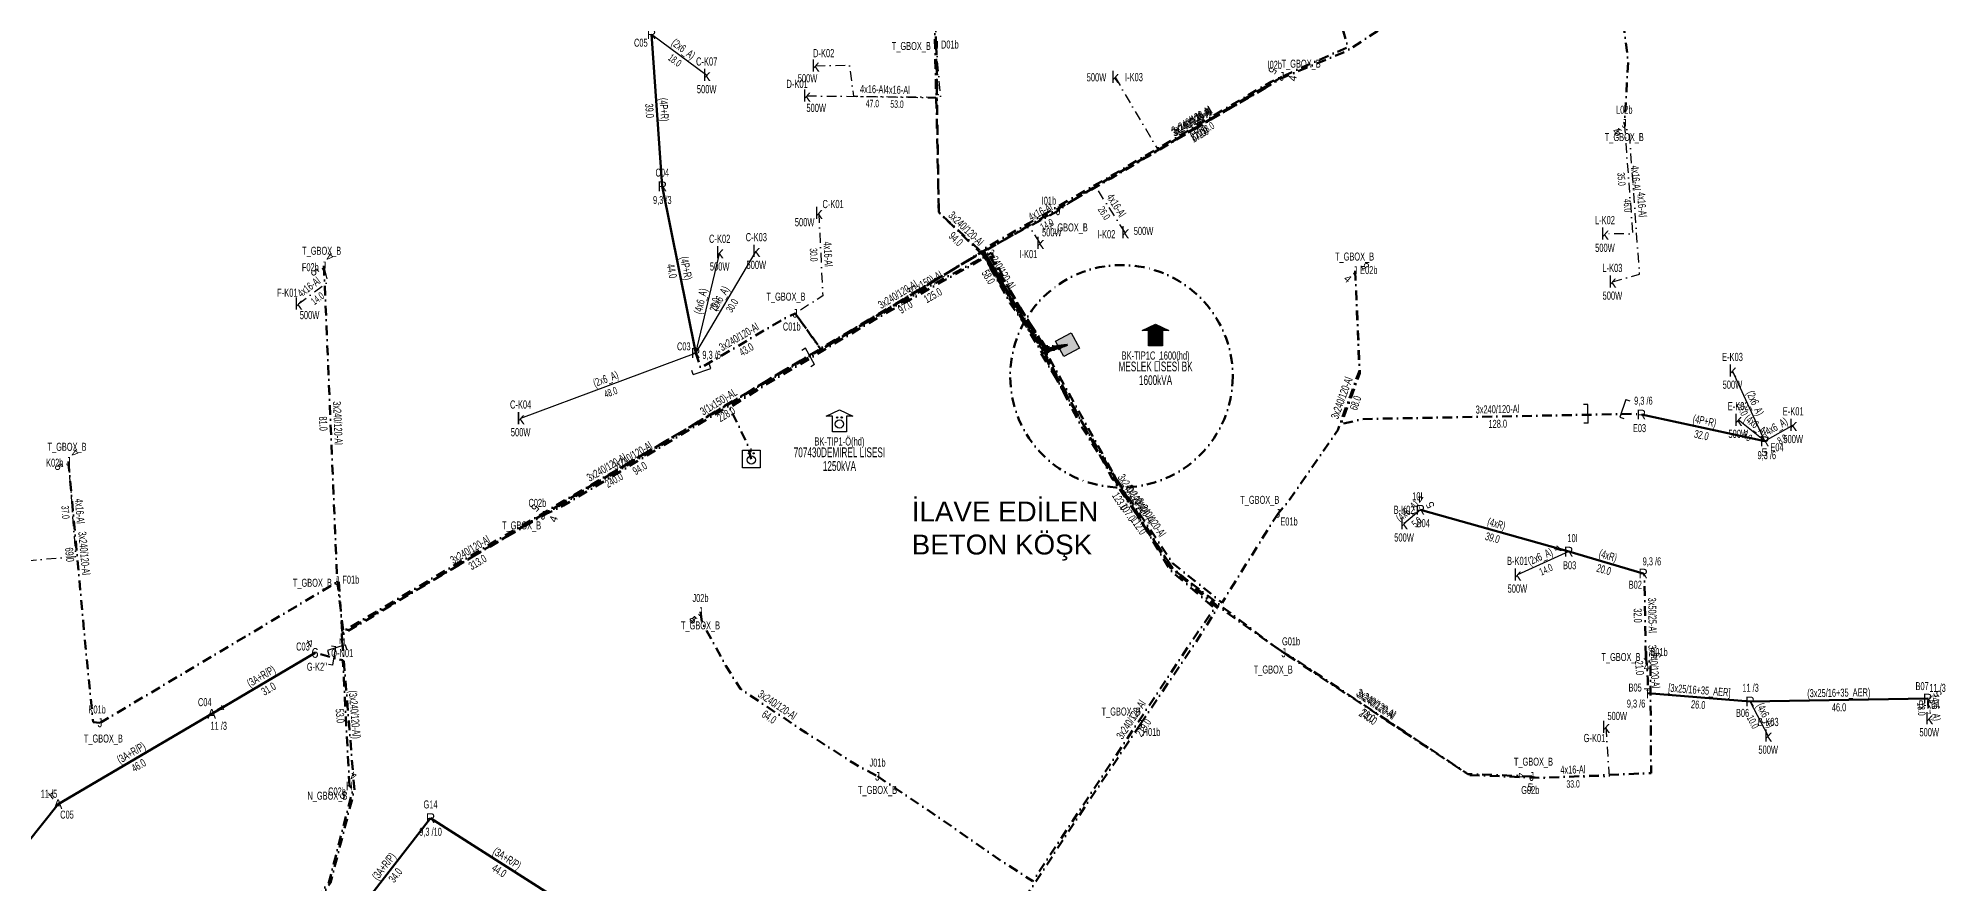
# Model space of a CAD drawing. Header units: millimetres. Extents: x 563565 to 566167, y 4094172 to 4096697.
# Drawn here: x 564424.7 to 564912.8, y 4094840.5 to 4095057.3 of the extents above; entities that cross this region are included whole.
import ezdxf
from ezdxf.enums import TextEntityAlignment as Align

# ---------------------------------------------------------------- set-up
doc = ezdxf.new("R2010")
doc.units = ezdxf.units.MM
doc.linetypes.add('DASHDOT', pattern=[5, 2.5, -1.25, 0, -1.25])
for name, color, linetype, lineweight in [('DIREK_AG_MEVCUT', 120, 'Continuous', 25), ('DIREK_BOX_MEVCUT', 5, 'Continuous', 25), ('DIREK_BOX_YENI', 5, 'Continuous', 25), ('DIREK_OG_MEVCUT', 16, 'Continuous', 25), ('HAT_ABONE_HAVAI_MEVCUT', 56, 'Continuous', 30), ('HAT_ABONE_YERALTI_MEVCUT', 56, 'DASHDOT', 30), ('HAT_ABONE_YERALTI_YENI', 30, 'DASHDOT', 30), ('HAT_AG_HAVAI_BYSK', 3, 'Continuous', 50), ('HAT_AG_HAVAI_MEVCUT', 126, 'Continuous', 50), ('HAT_BOX_YERALTI_MEVCUT', 192, 'DASHDOT', 50), ('HAT_BOX_YERALTI_YENI', 5, 'DASHDOT', 50), ('HAT_OG_YERALTI_MEVCUT', 48, 'DASHDOT', 70), ('HAT_OG_YERALTI_YENI', 1, 'DASHDOT', 70), ('KOFRE_ABONE_MEVCUT', 6, 'Continuous', 25), ('NODE_OG_YENI', 5, 'Continuous', 25), ('TRAFO_MEVCUT', 5, 'Continuous', 30), ('TRAFO_TADILAT_BYSK', 5, 'Continuous', 30), ('TRAFO_YENI', 5, 'Continuous', 30)]:
    doc.layers.add(name, color=color, linetype=linetype, lineweight=lineweight)
doc.layers.add('DIREK_AG_TADILAT_BYSK', color=3, linetype='Continuous')
doc.layers.add('NIA_AG', color=5, linetype='Continuous')
doc.styles.add('Direk', font='B_CAD')
doc.styles.get("Standard").update_dxf_attribs({"font": 'Arial'})

# ---------------------------------------------------------------- blocks, each defined once
blk = doc.blocks.new('AG_NIA', base_point=(-64.4296, 129.8924))
at = {"layer": 'NIA_AG'}
for p, q in [((-64.429604, 132.292432), (-65.529604, 132.292432)), ((-64.429604, 127.492432), (-64.429604, 132.292432)), ((-64.429604, 127.492432), (-65.529604, 127.492432))]:
    blk.add_line(p, q, dxfattribs=at)
blk = doc.blocks.new('YENI_BINA_KARE')
blk.add_hatch(color=5).paths.add_polyline_path([(-2.25, -2.25), (2.25, -2.25), (2.25, 2.25), (-2.25, 2.25)])
at = {"layer": 'TRAFO_TADILAT_BYSK', "linetype": 'Continuous'}
for p, q in [((-2.25, -2.25), (-2.25, 2.25)), ((-2.25, 2.25), (2.25, 2.25)), ((0, 1.8), (0, 2.7)), ((2.25, 2.25), (2.25, -2.25)), ((2.25, -2.25), (-2.25, -2.25))]:
    blk.add_line(p, q, dxfattribs=at)
blk = doc.blocks.new('YENI_BETKOSK')
at = {"layer": 'TRAFO_YENI', "linetype": 'Continuous'}
for p, q in [((-3.4, 2), (0, 3.6)), ((-1.8, 2), (-3.4, 2)), ((-1.8, -2), (-1.8, 2)), ((0, 3.6), (3.4, 2)), ((3.4, 2), (1.8, 2)), ((1.8, 2), (1.8, -2)), ((1.8, -2), (-1.8, -2))]:
    blk.add_line(p, q, dxfattribs=at)
for points in [[(-3.4, 2), (-1.8, 2), (-1.8, 2.752941)], [(-1.8, 2.752941), (0, -2), (0, 3.6)], [(-1.8, -2), (-1.8, 2.752941), (0, -2)], [(0, -2), (0, 3.6), (1.8, -2)], [(0, 3.6), (1.8, -2), (1.8, 2.752941)], [(1.8, 2), (1.8, 2.752941), (3.4, 2)]]:
    blk.add_solid(points, dxfattribs=at)
blk = doc.blocks.new('MEV_OZELBINA_KARE')
at = {"layer": 'TRAFO_MEVCUT', "linetype": 'Continuous'}
for p, q in [((-2.25, 2.25), (2.25, 2.25)), ((-2.25, -2.25), (-2.25, 2.25)), ((0, 1.8), (0, 2.7)), ((2.25, 2.25), (2.25, -2.25)), ((2.25, -2.25), (-2.25, -2.25))]:
    blk.add_line(p, q, dxfattribs=at)
for centre, radius in [((0, -0.215091), 1.049264), ((-0.592312, 1.488957), 0.15614), ((0.592312, 1.488957), 0.15614)]:
    blk.add_circle(centre, radius, dxfattribs=at)
blk = doc.blocks.new('MEV_MBK_OZEL')
at = {"layer": 'TRAFO_MEVCUT', "linetype": 'Continuous'}
for p, q in [((-3.4, 2), (0, 3.6)), ((-1.8, 2), (-3.4, 2)), ((-1.8, -2), (-1.8, 2)), ((0, 3.6), (3.4, 2)), ((1.8, 2), (1.8, -2)), ((3.4, 2), (1.8, 2)), ((1.8, -2), (-1.8, -2))]:
    blk.add_line(p, q, dxfattribs=at)
for centre, radius in [((0, 0), 1.049264), ((-0.592312, 1.704048), 0.15614), ((0.592312, 1.704048), 0.15614)]:
    blk.add_circle(centre, radius, dxfattribs=at)

msp = doc.modelspace()

# ---------------------------------------------------------------- linework, layer by layer
at = {"color": 2, "linetype": 'DASHDOT', "lineweight": 50}
msp.add_circle((564702.153174, 4094970.600379), 28.498911, dxfattribs=at)
at = {"layer": 'HAT_ABONE_HAVAI_MEVCUT'}
for p, q in [((564581.77, 4095058.26), (564595.91, 4095047.72)), ((564593.11, 4094976.56), (564608.62, 4095002.7)), ((564593.11, 4094976.56), (564599.24, 4095002.29)), ((564593.11, 4094976.56), (564548.26, 4094959.82)), ((564866.9, 4094953.94), (564858.64, 4094972)), ((564866.9, 4094953.94), (564860.12, 4094959.4)), ((564874.2, 4094958.07), (564866.9, 4094953.94)), ((564778.7, 4094936.37), (564774.53, 4094932.84)), ((564816.69, 4094925.67), (564803.56, 4094919.75)), ((564867.79, 4094878.47), (564863.16, 4094887.27))]:
    msp.add_line(p, q, dxfattribs=at)
at = {"layer": 'HAT_ABONE_YERALTI_MEVCUT', "flags": 128}
msp.add_lwpolyline([(564908.66, 4094888.01), (564909.04, 4094882.94)], dxfattribs=at)
at = {"layer": 'HAT_ABONE_YERALTI_YENI', "flags": 128}
for points in [[(564621.54, 4095042.45), (564655.205418, 4095042.137247), (564654.701529, 4095055.395184)], [(564623.79, 4095050.18), (564632.447297, 4095050.304037), (564633.536202, 4095042.355029), (564655.858761, 4095041.919466), (564654.701529, 4095055.395184)], [(564700.5, 4095047.23), (564711.420022, 4095028.736503), (564735.158157, 4095042.783381), (564743.237, 4095047.444)], [(564830.935958, 4095035.397359), (564833.093338, 4095007.119012), (564825.98, 4095007.07)], [(564827.89, 4094994.82), (564834.835586, 4094996.774412), (564832.331104, 4095032.163834), (564830.935958, 4095035.397359)], [(564703.083614, 4095007.415659), (564695.413114, 4095019.371917), (564685.944, 4095013.017)], [(564624.61, 4095012.41), (564625.638918, 4094991.22095), (564618.581742, 4094986.728765)], [(564681.3374, 4095004.708716), (564678.49352, 4095009.120429), (564685.944, 4095013.017)], [(564491.349566, 4094989.153044), (564498.920904, 4094994.802434), (564497.869959, 4094998.883143)], [(564421.74, 4094923.33), (564434.330658, 4094924.448006), (564432.615198, 4094947.349398), (564432.416839, 4094948.779391)], [(564826.24, 4094880.73), (564827.043413, 4094868.071592), (564808.551353, 4094867.813863), (564807.243166, 4094868.056115)]]:
    msp.add_lwpolyline(points, dxfattribs=at)
at = {"layer": 'HAT_AG_HAVAI_BYSK'}
msp.add_line((564836.889, 4094889.369), (564863.16, 4094887.27), dxfattribs=at)
at = {"layer": 'HAT_AG_HAVAI_MEVCUT'}
for p, q in [((564584.54, 4095019.28), (564581.77, 4095058.26)), ((564593.11, 4094976.56), (564584.54, 4095019.28)), ((564835.32, 4094960.79), (564866.9, 4094953.94)), ((564816.69, 4094925.67), (564778.7, 4094936.37)), ((564835.79, 4094920.04), (564816.69, 4094925.67)), ((564469.13, 4094884.09), (564495.585, 4094899.718)), ((564908.66, 4094888.01), (564863.16, 4094887.27)), ((564429.77, 4094860.93), (564469.13, 4094884.09)), ((564429.77, 4094860.93), (564400.5, 4094824.3)), ((564504.21, 4094830.39), (564525.18, 4094857.39)), ((564525.18, 4094857.39), (564562.38, 4094833.63))]:
    msp.add_line(p, q, dxfattribs=at)
at = {"layer": 'HAT_BOX_YERALTI_MEVCUT', "flags": 128}
for points in [[(564504.408, 4094865.628), (564502.714082, 4094897.822662), (564495.585, 4094899.718)], [(564473.983, 4094808.363), (564499.148429, 4094840.920171), (564505.30384, 4094864.722415), (564504.408, 4094865.628)]]:
    msp.add_lwpolyline(points, dxfattribs=at)
at = {"layer": 'HAT_BOX_YERALTI_YENI', "flags": 128}
for points in [[(564617.726976, 4095104.079025), (564648.0488, 4095104.330311), (564652.906993, 4095104.079025), (564653.995898, 4095075.01363), (564654.701529, 4095055.395184)], [(564769.615331, 4095106.06311), (564754.799404, 4095105.397003), (564755.888309, 4095069.714414), (564760.168537, 4095054.968361), (564747.777716, 4095049.417273), (564740.451388, 4095046.058013), (564701.604376, 4095023.174467), (564666.13922, 4095002.767446), (564673.648922, 4094989.278657), (564681.807801, 4094977.497846), (564686.497249, 4094977.879102), (564688.326, 4094978.679)], [(564785.940395, 4095067.28112), (564779.654501, 4095066.682397), (564759.873796, 4095053.98924), (564742.965392, 4095046.897373), (564699.409181, 4095021.308099), (564666.561492, 4095002.385065), (564673.748267, 4094990.733779), (564682.350618, 4094977.884696), (564688.326, 4094978.679)], [(564785.940395, 4095067.28112), (564829.834336, 4095068.128734), (564831.960601, 4095050.989752), (564830.935958, 4095035.397359)], [(564654.701529, 4095055.395184), (564655.335282, 4095012.648381), (564666.752141, 4095001.588215), (564677.963355, 4094983.096155), (564682.795775, 4094976.781793), (564688.326, 4094978.679)], [(564743.237, 4095047.444), (564740.176739, 4095045.146177), (564701.710677, 4095022.917046), (564686.375798, 4095013.703232), (564685.944, 4095013.017)], [(564685.944, 4095013.017), (564666.352836, 4095002.444684), (564672.98936, 4094991.620063), (564682.202767, 4094977.138446), (564688.326, 4094978.679)], [(564440.517725, 4094881.794654), (564501.706084, 4094918.144177), (564502.577208, 4094904.42397), (564569.932151, 4094944.697101), (564666.903029, 4095002.709775), (564681.712141, 4094977.338281), (564688.326, 4094978.679)], [(564501.262305, 4094918.206444), (564502.825188, 4094905.262441), (564530.595494, 4094921.757101), (564611.795248, 4094969.510575), (564666.782734, 4095002.616415), (564678.25812, 4094983.602454), (564682.697503, 4094976.817736), (564688.326, 4094978.679)], [(564688.326, 4094978.679), (564681.902583, 4094976.449951), (564666.374407, 4095002.480586), (564625.266621, 4094977.480867), (564619.661014, 4094985.212739), (564618.581742, 4094986.728765)], [(564497.869959, 4094998.883143), (564501.262305, 4094918.206444)], [(564762.006543, 4094997.655491), (564763.079573, 4094972.018196), (564757.552121, 4094956.787387), (564744.904067, 4094938.527283), (564742.247125, 4094935.476614)], [(564762.006543, 4094997.655491), (564763.212053, 4094971.404609), (564758.420869, 4094958.337745), (564763.974286, 4094959.644432), (564833.010882, 4094960.951118), (564835.32, 4094960.79)], [(564618.581742, 4094986.728765), (564625.202189, 4094977.352002), (564596.346454, 4094959.821214), (564559.25834, 4094937.455099), (564554.023168, 4094934.993378)], [(564593.11, 4094976.56), (564594.326826, 4094972.711515), (564615.886853, 4094985.449278), (564618.581742, 4094986.728765)], [(564639.666981, 4094868.112726), (564657.337914, 4094856.193007), (564670.569051, 4094846.961927), (564679.451206, 4094841.21163), (564691.875955, 4094860.002778), (564720.455957, 4094903.210349), (564725.968164, 4094911.171575), (564714.570254, 4094921.029226), (564681.486772, 4094976.613982), (564685.491443, 4094978.102898), (564688.326, 4094978.679)], [(564706.944774, 4094881.41176), (564721.986981, 4094903.636037), (564726.702121, 4094911.207946), (564714.806934, 4094921.467545), (564691.906503, 4094957.675415), (564681.862464, 4094976.844048), (564688.326, 4094978.679)], [(564743.717401, 4094899.72291), (564726.94826, 4094911.591978), (564715.079192, 4094921.609907), (564695.713043, 4094951.971195), (564682.114544, 4094976.776206), (564688.326, 4094978.679)], [(564688.326, 4094978.679), (564682.53216, 4094976.520814), (564699.870883, 4094944.272465), (564715.686265, 4094920.85222), (564741.484944, 4094901.251925), (564791.219116, 4094868.43212), (564810.065554, 4094867.678263), (564837.790758, 4094868.934692), (564837.623234, 4094896.911181), (564836.45308, 4094899.009452)], [(564742.247125, 4094935.476614), (564729.162984, 4094914.585319), (564727.906555, 4094912.575033), (564715.258501, 4094922.710228), (564701.01897, 4094943.985762), (564682.769782, 4094976.800109), (564688.326, 4094978.679)], [(564432.416839, 4094948.779391), (564436.798105, 4094901.357898), (564438.753843, 4094881.997185), (564440.517725, 4094881.794654)], [(564836.45308, 4094899.009452), (564836.081087, 4094919.634085), (564835.79, 4094920.04)], [(564594.32, 4094910.271139), (564594.714938, 4094907.58556), (564600.836477, 4094896.369322), (564604.537256, 4094890.488566), (564621.377411, 4094879.244682), (564633.699476, 4094871.338024), (564639.666981, 4094868.112726)], [(564807.243166, 4094868.056115), (564790.867, 4094868.68911), (564746.439664, 4094898.198443), (564743.717401, 4094899.72291)], [(564836.45308, 4094899.009452), (564836.991108, 4094893.085994), (564836.889, 4094889.369)], [(564663.523, 4094815.454), (564688.45854, 4094853.78363), (564706.944774, 4094881.41176)]]:
    msp.add_lwpolyline(points, dxfattribs=at)
at = {"layer": 'HAT_OG_YERALTI_MEVCUT', "flags": 128}
msp.add_lwpolyline([(564502.557568, 4094902.736757), (564505.690378, 4094864.572543), (564499.532393, 4094840.794729), (564492.669068, 4094830.369714), (564474.997562, 4094809.768541), (564528.959452, 4094775.753078), (564594.892519, 4094732.749069), (564634.141916, 4094706.488432), (564695.986147, 4094665.750282), (564691.649, 4094662.109)], dxfattribs=at)
at = {"layer": 'HAT_OG_YERALTI_YENI', "flags": 128}
for points in [[(564688.326, 4094978.679), (564682.704973, 4094978.147543), (564667.599316, 4095001.226027), (564655.364754, 4095012.650883), (564653.414342, 4095097.965833), (564650.977133, 4095126.956198), (564549.397028, 4095125.901952), (564467.013342, 4095125.113419), (564370.668723, 4095124.099852), (564369.880485, 4095129.73012), (564369.839, 4095131.222)], [(564502.557568, 4094902.736757), (564502.493472, 4094904.724066), (564523.665376, 4094917.182765), (564551.329375, 4094933.340324), (564585.077134, 4094953.448292), (564614.779826, 4094971.556982), (564651.494493, 4094992.848882), (564668.835717, 4095002.195126), (564674.128169, 4094991.385012), (564682.348359, 4094978.322791), (564687.302995, 4094978.09758), (564688.326, 4094978.679)], [(564607.338806, 4094949.378344), (564606.256498, 4094953.419095), (564601.761904, 4094962.565989), (564610.23855, 4094967.927961), (564637.585813, 4094984.319673), (564668.242396, 4095001.617051), (564682.311108, 4094978.008819), (564685.938325, 4094977.851114), (564688.326, 4094978.679)]]:
    msp.add_lwpolyline(points, dxfattribs=at)

# ---------------------------------------------------------------- block references
at = {"layer": 'NIA_AG'}
for p, rotation in [((564622.370246, 4094975.671246), 29.293853), ((564594.735228, 4094971.831508), 288.96834), ((564821.658857, 4094960.997587), 1.301953), ((564830.580545, 4094962.382973), 161.422045), ((564501.051153, 4094901.06226), 108.245302), ((564500.520184, 4094898.91553), 350.764428)]:
    msp.add_blockref('AG_NIA', p, dxfattribs=dict(at, rotation=rotation))
at = {"layer": 'TRAFO_MEVCUT'}
for name, p in [('MEV_MBK_OZEL', (564629.905383, 4094958.360807)), ('MEV_OZELBINA_KARE', (564607.338806, 4094949.378344))]:
    msp.add_blockref(name, p, dxfattribs=at)
at = {"layer": 'TRAFO_YENI', "rotation": 118.300756}
msp.add_blockref('YENI_BINA_KARE', (564688.326, 4094978.679), dxfattribs=at)
at = {"layer": 'TRAFO_YENI'}
msp.add_blockref('YENI_BETKOSK', (564710.885828, 4094980.363528), dxfattribs=at)

# ---------------------------------------------------------------- texts
at = {"color": 2, "insert": (564648.426569, 4094938.511318), "char_height": 5.08830192, "attachment_point": 1}
msp.add_mtext_dynamic_manual_height_columns('İLAVE EDİLEN BETON KÖŞK', width=56.94333077, gutter_width=25.44151, heights=[0], dxfattribs=at)
at = {"layer": 'DIREK_AG_MEVCUT', "linetype": 'ByBlock', "style": 'Direk'}
for p in [(564581.77, 4095058.26), (564584.54, 4095019.28), (564593.11, 4094976.56), (564835.32, 4094960.79), (564866.9, 4094953.94), (564778.7, 4094936.37), (564816.69, 4094925.67), (564835.79, 4094920.04), (564863.16, 4094887.27), (564908.66, 4094888.01), (564525.18, 4094857.39)]:
    msp.add_text('R', height=2.5, dxfattribs=at).set_placement(p, align=Align.MIDDLE_CENTER)
at = {"layer": 'DIREK_AG_MEVCUT', "linetype": 'ByBlock', "width": 0.53}
for s, p in [('C05', (564579.034267, 4095056.076937)), ('C04', (564584.54, 4095022.78)), ('9,3 /3', (564584.54, 4095015.78)), ('C03', (564590.05163, 4094978.261874)), ('9,3 /6', (564597.178205, 4094976.09158)), ('9,3 /6', (564835.825989, 4094964.338664)), ('E03', (564834.825947, 4094957.325045)), ('9,3 /6', (564867.438697, 4094950.39076)), ('E04', (564870.047512, 4094952.409258)), ('10I', (564777.941972, 4094939.858527)), ('B04', (564779.443178, 4094932.949812)), ('10I', (564817.684499, 4094929.120758)), ('B03', (564816.92945, 4094922.1782)), ('9,3 /6', (564838.017861, 4094923.176134)), ('B02', (564833.763044, 4094917.186678)), ('11 /3', (564863.271387, 4094890.778936)), ('B07', (564907.221348, 4094891.200655)), ('11 /3', (564911.172986, 4094890.762944)), ('B06', (564861.232868, 4094884.348329)), ('G14', (564525.18, 4094860.89)), ('9,3 /10', (564525.18, 4094853.89))]:
    msp.add_text(s, height=2.05, dxfattribs=at).set_placement(p, align=Align.MIDDLE_CENTER)
at = {"layer": 'DIREK_AG_MEVCUT', "color": 32, "style": 'Direk'}
for s, rotation, p in [('5', 358.195985, (564866.811854, 4094951.141388)), ('4', 538.264642, (564778.784793, 4094939.168716)), ('5', 116.253998, (564781.211157, 4094937.608584)), ('4', 254.096564, (564813.99717, 4094926.437247)), ('5', 475.947699, (564911.177743, 4094889.235141))]:
    msp.add_text(s, height=2, rotation=rotation, dxfattribs=at).set_placement(p, align=Align.MIDDLE_CENTER)
at = {"layer": 'DIREK_AG_TADILAT_BYSK', "linetype": 'ByBlock', "width": 0.53}
for s, p in [('B05', (564833.712348, 4094890.838313)), ('9,3 /6', (564833.953549, 4094886.732472))]:
    msp.add_text(s, height=2.05, dxfattribs=at).set_placement(p, align=Align.MIDDLE_CENTER)
at = {"layer": 'DIREK_AG_TADILAT_BYSK', "linetype": 'ByBlock', "style": 'Direk'}
msp.add_text('T', height=2.5, dxfattribs=at).set_placement((564836.889, 4094889.369), align=Align.MIDDLE_CENTER)
at = {"layer": 'DIREK_BOX_MEVCUT', "color": 32, "style": 'Direk'}
for s, rotation, p in [('4', 518.850947, (564505.418227, 4094868.239406)), ('5', 326.770504, (564502.873617, 4094863.28585))]:
    msp.add_text(s, height=2, rotation=rotation, dxfattribs=at).set_placement(p, align=Align.MIDDLE_CENTER)
at = {"layer": 'DIREK_BOX_MEVCUT', "width": 0.53}
for s, p in [('N_GBOX_B', (564498.758076, 4094863.130083)), ('C02b', (564501.206898, 4094864.212745))]:
    msp.add_text(s, height=2.05, dxfattribs=at).set_placement(p, align=Align.MIDDLE_CENTER)
at = {"layer": 'DIREK_BOX_MEVCUT', "style": 'Direk', "width": 0.8}
msp.add_text('H', height=2.25, dxfattribs=at).set_placement((564504.408, 4094865.628), align=Align.MIDDLE_CENTER)
at = {"layer": 'DIREK_BOX_YENI', "width": 0.53}
for s, p in [('T_GBOX_B', (564648.322052, 4095055.233184)), ('D01b', (564658.19506, 4095055.607883)), ('I02b', (564741.3973, 4095050.4215)), ('T_GBOX_B', (564748.164697, 4095050.698259)), ('L02b', (564830.935958, 4095038.897359)), ('T_GBOX_B', (564830.935958, 4095031.897359)), ('I01b', (564683.569767, 4095015.588579)), ('T_GBOX_B', (564688.521884, 4095008.74526)), ('T_GBOX_B', (564497.295285, 4095002.763137)), ('T_GBOX_B', (564761.847541, 4095001.278388)), ('F02b', (564494.385586, 4094998.552769)), ('E02b', (564765.50302, 4094997.812502)), ('T_GBOX_B', (564616.21337, 4094991.012346)), ('C01b', (564617.694225, 4094983.343161)), ('T_GBOX_B', (564432.07045, 4094952.528605)), ('K02b', (564428.931682, 4094948.457398)), ('C02b', (564552.533814, 4094938.160684)), ('T_GBOX_B', (564737.575776, 4094938.940338)), ('T_GBOX_B', (564548.495343, 4094932.394045)), ('E01b', (564745.058577, 4094933.39197)), ('T_GBOX_B', (564494.910258, 4094917.690212)), ('F01b', (564504.750804, 4094918.489955)), ('J02b', (564594.32, 4094913.771139)), ('T_GBOX_B', (564594.32, 4094906.771139)), ('G01b', (564745.586069, 4094902.682316)), ('T_GBOX_B', (564830.084271, 4094898.663235)), ('B01b', (564839.832388, 4094899.920647)), ('T_GBOX_B', (564741.027074, 4094895.462245)), ('K01b', (564439.785172, 4094885.217134)), ('T_GBOX_B', (564702.057108, 4094884.700993)), ('T_GBOX_B', (564441.376548, 4094877.782236)), ('H01b', (564709.84848, 4094879.457665)), ('J01b', (564639.666981, 4094871.612726)), ('T_GBOX_B', (564807.665707, 4094871.851595)), ('T_GBOX_B', (564639.666981, 4094864.612726)), ('G02b', (564806.855912, 4094864.577605))]:
    msp.add_text(s, height=2.05, dxfattribs=at).set_placement(p, align=Align.MIDDLE_CENTER)
at = {"layer": 'DIREK_BOX_YENI', "style": 'Direk', "width": 0.8}
for p in [(564654.701529, 4095055.395184), (564743.237, 4095047.444), (564830.935958, 4095035.397359), (564685.944, 4095013.017), (564497.869959, 4094998.883143), (564762.006543, 4094997.655491), (564618.581742, 4094986.728765), (564432.416839, 4094948.779391), (564554.023168, 4094934.993378), (564742.247125, 4094935.476614), (564501.262305, 4094918.206444), (564594.32, 4094910.271139), (564743.717401, 4094899.72291), (564836.45308, 4094899.009452), (564440.517725, 4094881.794654), (564706.944774, 4094881.41176), (564639.666981, 4094868.112726), (564807.243166, 4094868.056115)]:
    msp.add_text('J', height=2.25, dxfattribs=at).set_placement(p, align=Align.MIDDLE_CENTER)
at = {"layer": 'DIREK_BOX_YENI', "color": 32, "style": 'Direk'}
for s, rotation, p in [('5', 238.536233, (564740.848683, 4095048.905486)), ('4', 440.1711, (564745.995901, 4095046.966022)), ('4', 315.000001, (564828.956059, 4095033.41746)), ('5', 324.789332, (564829.321521, 4095033.109654)), ('4', 506.43353, (564499.41809, 4095001.216229)), ('5', 305.43782, (564495.588672, 4094997.25965)), ('4', 317.454838, (564760.113264, 4094995.592607)), ('5', 114.98392, (564764.544537, 4094998.83811)), ('4', 501.587925, (564434.156515, 4094950.973367)), ('5', 299.742605, (564429.985703, 4094947.390299)), ('5', 227.684191, (564551.952721, 4094936.878385)), ('4', 430.18419, (564556.657372, 4094934.044185)), ('4', 315.000001, (564592.340101, 4094908.29124)), ('5', 319.182944, (564592.489792, 4094908.152097)), ('5', 92.072455, (564839.251249, 4094899.11071)), ('4', 364.150774, (564836.655748, 4094896.216797)), ('4', 265.716996, (564804.450985, 4094868.265228)), ('5', 351.578132, (564806.833076, 4094865.286309))]:
    msp.add_text(s, height=2, rotation=rotation, dxfattribs=at).set_placement(p, align=Align.MIDDLE_CENTER)
at = {"layer": 'DIREK_OG_MEVCUT', "color": 32, "style": 'Direk'}
for rotation, p in [(566.427753, (564494.338807, 4094902.22539)), (480.547298, (564471.541388, 4094885.513099)), (215.698044, (564428.136162, 4094863.20389))]:
    msp.add_text('4', height=2, rotation=rotation, dxfattribs=at).set_placement(p, align=Align.MIDDLE_CENTER)
at = {"layer": 'DIREK_OG_MEVCUT', "width": 0.53}
for s, p in [('C03', (564492.492075, 4094901.356236)), ("G-K2''", (564496.073469, 4094896.171367)), ('C04', (564467.352427, 4094887.105001)), ('11 /3', (564470.930954, 4094881.035342)), ('11 /5', (564427.43671, 4094863.621448)), ('C05', (564432.06265, 4094858.285429))]:
    msp.add_text(s, height=2.05, dxfattribs=at).set_placement(p, align=Align.MIDDLE_CENTER)
at = {"layer": 'DIREK_OG_MEVCUT', "style": 'Direk'}
for s, p in [('6', (564495.585, 4094899.718)), ('A', (564469.13, 4094884.09)), ('A', (564429.77, 4094860.93))]:
    msp.add_text(s, height=2.5, dxfattribs=at).set_placement(p, align=Align.MIDDLE_CENTER)
at = {"layer": 'HAT_ABONE_HAVAI_MEVCUT', "lineweight": 30, "width": 0.53}
for s, rotation, p in [('(2x6_A)', 323.299039, (564589.347993, 4095053.671501, 282297.955)), ('(4x6_A)', 76.599475, (564595.348142, 4094989.621993, 282299.62)), ('(2x6_A)', 59.317499, (564600.133993, 4094990.063738, 282304.31)), ('(2x6_A)', 380.467794, (564570.387771, 4094968.986339, 282274.13)), ('(2x6_A)', 294.577667, (564863.542989, 4094963.323537, 282429.32)), ('(4x6_A)', 321.155168, (564864.043131, 4094957.33202, 282430.06)), ('(4x6_A)', 389.49916, (564870.131451, 4094956.744808, 282433.45)), ('(4x6_A)', 400.248675, (564776.06581, 4094935.25376, 282387.265)), ('(2x6_A)', 384.269464, (564809.775626, 4094923.484879, 282401.78)), ('(4x6_A)', 297.75049, (564866.227236, 4094883.265779, 282431.58))]:
    msp.add_text(s, height=2.05, rotation=rotation, dxfattribs=at).set_placement(p, align=Align.CENTER)
for s, rotation, p in [('18.0', 323.299039, (564588.332007, 4095052.308499, 282297.955)), ('26.0', 76.599475, (564597.001858, 4094989.228007, 282299.62)), ('30.0', 59.317499, (564601.596007, 4094989.196262, 282304.31)), ('48.0', 380.467794, (564570.982229, 4094967.393661, 282274.13)), ('20.0', 294.577667, (564861.997011, 4094962.616463, 282429.32)), ('9.0', 321.155168, (564862.976869, 4094956.00798, 282430.06)), ('8.0', 389.49916, (564870.968549, 4094955.265192, 282433.45)), ('5.0', 400.248675, (564777.16419, 4094933.95624, 282387.265)), ('14.0', 384.269464, (564810.474374, 4094921.935121, 282401.78)), ('10.0', 297.75049, (564864.722764, 4094882.474221, 282431.58))]:
    msp.add_text(s, height=1.9, rotation=rotation, dxfattribs=at).set_placement(p, align=Align.TOP_CENTER)
at = {"layer": 'HAT_ABONE_YERALTI_MEVCUT', "lineweight": 30, "width": 0.53}
msp.add_text('(4x6_A)', height=2.05, rotation=274.286344, dxfattribs=at).set_placement((564909.697623, 4094885.53853), align=Align.CENTER)
msp.add_text('18.0', height=1.9, rotation=274.286344, dxfattribs=at).set_placement((564908.002377, 4094885.41147), align=Align.TOP_CENTER)
at = {"layer": 'HAT_ABONE_YERALTI_YENI', "lineweight": 30, "width": 0.53}
for rotation, p in [(359.467736, (564638.380605, 4095043.143587)), (358.882175, (564644.714064, 4095042.987086)), (30.614633, (564722.856217, 4095036.491462)), (274.362695, (564832.862185, 4095021.322845)), (27.612405, (564681.824649, 4095011.822076)), (302.682074, (564699.963792, 4095013.852768)), (274.048029, (564834.431225, 4095014.529127)), (272.780039, (564625.973459, 4095001.856702)), (36.728633, (564494.626913, 4094992.658994)), (274.283819, (564434.320553, 4094935.962195)), (360.798496, (564817.785537, 4094868.792645))]:
    msp.add_text('4x16-Al', height=2.05, rotation=rotation, dxfattribs=at).set_placement(p, align=Align.CENTER)
for s, rotation, p in [('47.0', 359.467736, (564638.364813, 4095041.44366)), ('53.0', 358.882175, (564644.680899, 4095041.287409)), ('58.0', 30.614633, (564723.721961, 4095035.028421)), ('35.0', 274.362695, (564831.167111, 4095021.193527)), ('46.0', 274.048029, (564832.735466, 4095014.409119)), ('14.0', 27.612405, (564682.612578, 4095010.3157)), ('26.0', 302.682074, (564698.532936, 4095012.934807)), ('30.0', 272.780039, (564624.275459, 4095001.774249)), ('14.0', 36.728633, (564495.643557, 4094991.296484)), ('37.0', 274.283819, (564432.625303, 4094935.83521)), ('33.0', 360.798496, (564817.809228, 4094867.09281))]:
    msp.add_text(s, height=1.9, rotation=rotation, dxfattribs=at).set_placement(p, align=Align.TOP_CENTER)
at = {"layer": 'HAT_AG_HAVAI_BYSK', "lineweight": 30, "width": 0.53}
msp.add_text('[3x25/16+35_AER]', height=2.05, rotation=355.431169, dxfattribs=at).set_placement((564850.092137, 4094889.16697), align=Align.CENTER)
msp.add_text('26.0', height=2.05, rotation=355.431169, dxfattribs=at).set_placement((564849.95672, 4094887.472372), align=Align.TOP_CENTER)
at = {"layer": 'HAT_AG_HAVAI_MEVCUT', "lineweight": 30, "width": 0.53}
for s, rotation, p in [('39.0', 274.064725, (564582.307138, 4095038.709749, 282290.885)), ('44.0', 281.343458, (564587.991604, 4094997.752814, 282292.27)), ('32.0', 347.761592, (564850.929817, 4094956.534317, 282433.45)), ('39.0', 344.269963, (564797.464561, 4094930.201833, 282389.35)), ('20.0', 343.57636, (564825.999673, 4094922.039682, 282408.345)), ('31.0', 390.581355, (564483.167447, 4094891.398229)), ('46.0', 360.931761, (564885.923822, 4094886.790112, 282431.58)), ('46.0', 390.473178, (564449.881065, 4094871.777413)), ('34.0', 52.164704, (564515.366311, 4094843.368615, 282262.59)), ('44.0', 327.433235, (564543.32246, 4094844.79365, 282281.19))]:
    msp.add_text(s, height=2.05, rotation=rotation, dxfattribs=at).set_placement(p, align=Align.TOP_CENTER)
for s, rotation, p in [('(4P+R)', 274.064725, (564584.002862, 4095038.830251, 282290.885)), ('(4P+R)', 281.343458, (564589.658396, 4094998.087186, 282292.27)), ('(4P+R)', 347.761592, (564851.290183, 4094958.195683, 282433.45)), ('(4xR)', 344.269963, (564797.925439, 4094931.838167, 282389.35)), ('(4xR)', 343.57636, (564826.480327, 4094923.670318, 282408.345)), ('(3A+R/P)', 390.581355, (564482.302553, 4094892.861771)), ('(3x25/16+35_AER)', 360.931761, (564885.896178, 4094888.489888, 282431.58)), ('(3A+R/P)', 390.473178, (564449.018935, 4094873.242587)), ('(3A+R/P)', 327.433235, (564544.23754, 4094846.22635, 282281.19)), ('(3A+R/P)', 52.164704, (564514.023689, 4094844.411385, 282262.59))]:
    msp.add_text(s, height=2.05, rotation=rotation, dxfattribs=at).set_placement(p, align=Align.CENTER)
at = {"layer": 'HAT_BOX_YERALTI_MEVCUT', "lineweight": 30, "width": 0.53}
msp.add_text('(3x240/120-Al)', height=2.05, rotation=274.81152, dxfattribs=at).set_placement((564504.745185, 4094883.826823), align=Align.CENTER)
msp.add_text('53.0', height=2.05, rotation=274.81152, dxfattribs=at).set_placement((564503.051176, 4094883.68423), align=Align.TOP_CENTER)
at = {"layer": 'HAT_BOX_YERALTI_YENI', "lineweight": 30, "width": 0.53}
for s, rotation, p in [('3x240/120-Al', 390.500994, (564720.596462, 4095035.348617)), ('3x240/120-Al', 390.023164, (564720.518411, 4095034.767561)), ('3x240/120-Al', 390.434236, (564720.75672, 4095034.835616)), ('3x240/120-Al', 315.909163, (564661.635139, 4095007.7288)), ('3x240/120-Al', 301.512263, (564670.395747, 4094997.476652)), ('3x240/120-Al', 391.305895, (564645.378848, 4094990.706971)), ('3x240/120-Al', 30.574789, (564604.674477, 4094979.812217)), ('3x240/120-Al', 430.053529, (564759.516837, 4094964.692762)), ('3x240/120-Al', 272.407792, (564500.415382, 4094958.580504)), ('3x240/120-Al', 1.084333, (564798.476499, 4094961.147622)), ('3x240/120-Al', 391.092222, (564577.363442, 4094949.366043)), ('3x240/120-Al', 30.459733, (564570.764478, 4094946.366525)), ('3x240/120-Al', 302.31217, (564704.075094, 4094940.025832)), ('3x240/120-Al', 302.532037, (564706.112745, 4094937.247656)), ('3x240/120-Al', 303.794052, (564708.845122, 4094933.820773)), ('3x240/120-Al', 275.278564, (564435.453867, 4094925.146843)), ('3x240/120-Al', 30.876212, (564535.818473, 4094925.290072)), ('3x50/25-Al', 271.033294, (564837.116945, 4094909.337097)), ('3x240/120-Al', 275.189933, (564837.568609, 4094896.124612)), ('3x240/120-Al', 326.26964, (564613.429326, 4094885.573535)), ('3x240/120-Al', 326.893447, (564766.776454, 4094885.952478)), ('3x240/120-Al', 326.578999, (564766.820199, 4094885.551472)), ('3x240/120-Al', 56.51703, (564705.457013, 4094882.075499))]:
    msp.add_text(s, height=2.05, rotation=rotation, dxfattribs=at).set_placement(p, align=Align.CENTER)
for s, rotation, p in [('210.0', 390.500994, (564721.459303, 4095033.883862)), ('172.0', 390.434236, (564721.617853, 4095033.369857)), ('67.0', 390.023164, (564721.369006, 4095033.295662)), ('94.0', 315.909163, (564660.452283, 4095006.507796)), ('58.0', 301.512263, (564668.946449, 4094996.588095)), ('97.0', 391.305895, (564646.26218, 4094989.254482)), ('43.0', 30.574789, (564605.539203, 4094978.348575)), ('68.0', 430.053529, (564761.114857, 4094964.11282)), ('81.0', 272.407792, (564498.716883, 4094958.509084)), ('128.0', 1.084333, (564798.508669, 4094959.447927)), ('94.0', 391.092222, (564578.241351, 4094947.91027)), ('240.0', 30.459733, (564571.626264, 4094944.90115)), ('123.0', 302.31217, (564702.638342, 4094939.117128)), ('107.0', 302.532037, (564704.67949, 4094936.333445)), ('112.0', 303.794052, (564707.43235, 4094932.875217)), ('69.0', 275.278564, (564433.761077, 4094924.990447)), ('313.0', 30.876212, (564536.690887, 4094923.830999)), ('32.0', 271.033294, (564835.417222, 4094909.30644)), ('21.0', 275.189933, (564835.875579, 4094895.970834)), ('64.0', 326.26964, (564612.485341, 4094884.159713)), ('240.0', 326.578999, (564765.883862, 4094884.132574)), ('73.0', 326.893447, (564765.847918, 4094884.528462)), ('219.0', 56.51703, (564706.874898, 4094881.137628))]:
    msp.add_text(s, height=2.05, rotation=rotation, dxfattribs=at).set_placement(p, align=Align.TOP_CENTER)
at = {"layer": 'HAT_OG_YERALTI_YENI', "lineweight": 30, "width": 0.53}
for rotation, p in [(29.433015, (564652.49641, 4094993.708653)), (31.369197, (564599.486012, 4094963.228393))]:
    msp.add_text('3(1x150)-AL', height=2.05, rotation=rotation, dxfattribs=at).set_placement(p, align=Align.CENTER)
for s, rotation, p in [('125.0', 29.433015, (564653.331799, 4094992.228071)), ('228.0', 31.369197, (564600.370948, 4094961.776881))]:
    msp.add_text(s, height=2.05, rotation=rotation, dxfattribs=at).set_placement(p, align=Align.TOP_CENTER)
at = {"layer": 'KOFRE_ABONE_MEVCUT', "linetype": 'ByBlock', "width": 0.6}
for s, p in [('D-K02', (564625.87899, 4095053.402683)), ('D-K01', (564619.073662, 4095045.524361)), ('500W', (564621.739405, 4095046.957317)), ('500W', (564695.747369, 4095047.205926)), ('I-K03', (564705.341618, 4095047.254079)), ('500W', (564623.960369, 4095039.375639)), ('C-K01', (564628.285815, 4095014.734814)), ('500W', (564621.001451, 4095010.085186)), ('500W', (564684.308746, 4095007.4968)), ('I-K02', (564698.278656, 4095006.991623)), ('500W', (564707.802752, 4095007.839694)), ('I-K01', (564678.30747, 4095001.920631)), ('F-K01', (564488.501366, 4094992.01615)), ('500W', (564494.191826, 4094986.289938)), ('500W', (564829.13178, 4094883.564954)), ('G-K01', (564823.295631, 4094877.909352))]:
    msp.add_text(s, height=2.1, dxfattribs=at).set_placement(p, align=Align.MIDDLE_CENTER)
for s, p in [('C-K07', (564595.91, 4095050.22)), ('L-K02', (564825.98, 4095009.57)), ('C-K02', (564599.24, 4095004.79)), ('C-K03', (564608.62, 4095005.2)), ('L-K03', (564827.89, 4094997.32)), ('E-K03', (564858.64, 4094974.5)), ('C-K04', (564548.26, 4094962.32)), ('E-K02', (564860.12, 4094961.9)), ('E-K01', (564874.2, 4094960.57)), ('B-K02', (564774.53, 4094935.34)), ('B-K01', (564803.56, 4094922.25)), ('B-K03', (564867.79, 4094880.97)), ('B-K04', (564909.04, 4094885.44))]:
    msp.add_text(s, height=2.1, dxfattribs=at).set_placement(p, align=Align.CENTER)
at = {"layer": 'KOFRE_ABONE_MEVCUT', "linetype": 'ByBlock', "style": 'Direk'}
for p in [(564595.91, 4095047.72), (564623.79, 4095050.18), (564621.54, 4095042.45), (564700.5, 4095047.23), (564624.61, 4095012.41), (564681.3374, 4095004.708716), (564703.083614, 4095007.415659), (564825.98, 4095007.07), (564599.24, 4095002.29), (564608.62, 4095002.7), (564827.89, 4094994.82), (564491.349566, 4094989.153044), (564858.64, 4094972), (564548.26, 4094959.82), (564860.12, 4094959.4), (564874.2, 4094958.07), (564774.53, 4094932.84), (564803.56, 4094919.75), (564909.04, 4094882.94), (564826.24, 4094880.73), (564867.79, 4094878.47)]:
    msp.add_text('k', height=3, dxfattribs=at).set_placement(p, align=Align.MIDDLE_CENTER)
at = {"layer": 'KOFRE_ABONE_MEVCUT', "linetype": 'ByBlock', "width": 0.6}
for p in [(564595.91, 4095045.22), (564608.62, 4095000.2), (564825.98, 4095004.57), (564599.24, 4094999.79), (564827.89, 4094992.32), (564858.64, 4094969.5), (564548.26, 4094957.32), (564860.12, 4094956.9), (564874.2, 4094955.57), (564774.53, 4094930.34), (564803.56, 4094917.25), (564909.04, 4094880.44), (564867.79, 4094875.97)]:
    msp.add_text('500W', height=2.1, dxfattribs=at).set_placement(p, align=Align.TOP_CENTER)
at = {"layer": 'NODE_OG_YENI', "style": 'Direk'}
msp.add_text('M', height=1.4, dxfattribs=at).set_placement((564502.557568, 4094902.736757), align=Align.MIDDLE_CENTER)
at = {"layer": 'NODE_OG_YENI', "width": 0.6}
msp.add_text('O-N01', height=2.1, dxfattribs=at).set_placement((564502.557568, 4094900.736757), align=Align.TOP_CENTER)
at = {"layer": 'TRAFO_MEVCUT', "width": 0.6}
for s, height, p in [('707430DEMIREL LISESI', 2.5, (564629.905383, 4094949.860807)), ('BK-TIP1-Ö(hd)', 2.1, (564629.905383, 4094952.860807)), ('1250kVA', 2.5, (564629.905383, 4094946.360807))]:
    msp.add_text(s, height=height, dxfattribs=at).set_placement(p, align=Align.CENTER)
at = {"layer": 'TRAFO_YENI', "width": 0.6}
for s, height, p in [('BK-TIP1C_1600(hd)', 2.1, (564710.885828, 4094974.863528)), ('MESLEK LİSESİ BK', 2.5, (564710.885828, 4094971.863528)), ('1600kVA', 2.5, (564710.885828, 4094968.363528))]:
    msp.add_text(s, height=height, dxfattribs=at).set_placement(p, align=Align.CENTER)

doc.saveas('drawing.dxf')
